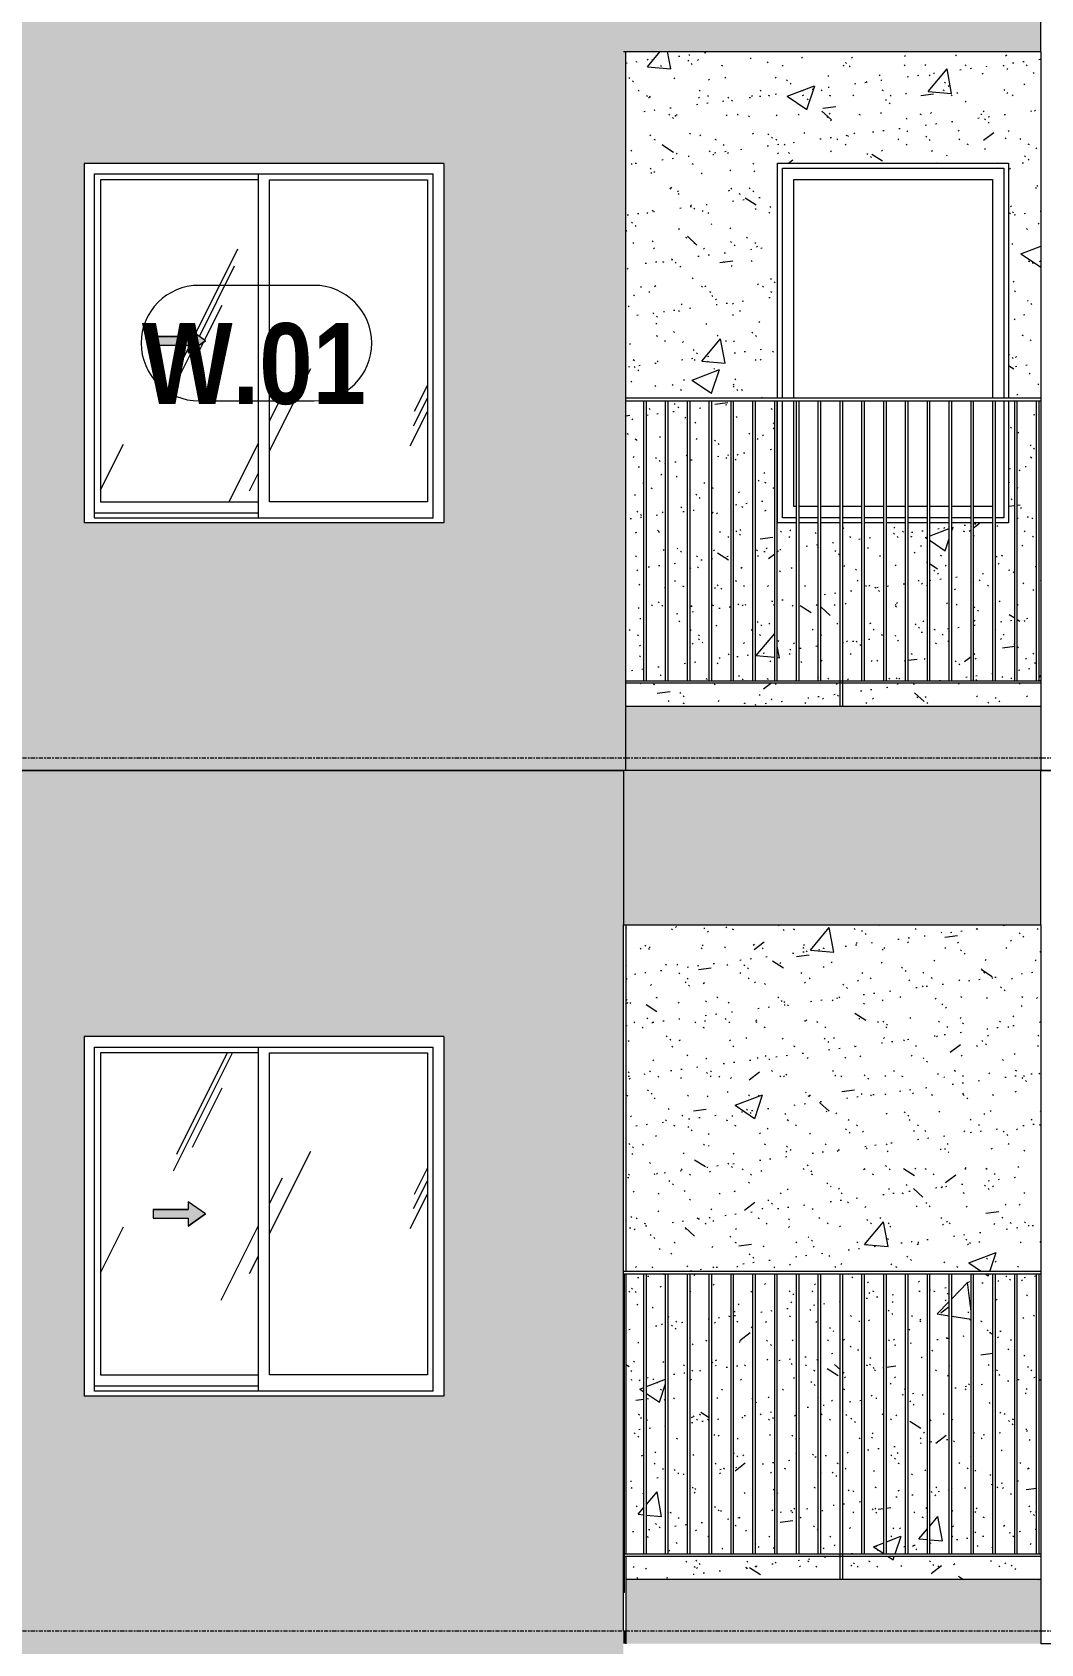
# Model space of a CAD drawing. Header units: millimetres. Extents: x 9199 to 175431, y -4466 to 35300.
# Drawn here: x 57635 to 61562, y 12350 to 18625 of the extents above; entities that cross this region are included whole.
import ezdxf

# ---------------------------------------------------------------- set-up
doc = ezdxf.new("R2010")
doc.units = ezdxf.units.MM
doc.linetypes.add('1 NÉT CALL OUT', pattern=[6, 3, -3])
doc.linetypes.add('Centre', pattern=[31.75, 6.35, -4.7625, 15.875, -4.7625])
for name, color, linetype, lineweight in [('0-1', 7, 'Continuous', 5), ('A-DETL-GENF', 92, 'Continuous', 9), ('A-DETL-GENF-1', 92, '1 NÉT CALL OUT', 9), ('A-FLOR-HRAL-1', 253, 'Continuous', 9), ('A-FLOR-LEVL-2', 51, 'Centre', 9), ('A-GLAZ', 151, 'Continuous', 9), ('A-GLAZ-1', 253, 'Continuous', 9), ('A-GLAZ-2', 7, 'Continuous', 9), ('A-GLAZ-3', 7, '1 NÉT CALL OUT', 9), ('A-GLAZ-IDEN', 152, 'Continuous', 9), ('A-WALL', 113, 'Continuous', 9), ('A-WALL-PATT', 111, 'Continuous', 9), ('A-WALL-PATT-1', 9, 'Continuous', 9), ('A-WALL-PATT-2', 111, 'Continuous', 5), ('I-WALL', 2, 'Continuous', 9), ('I-WALL-1', 7, 'Continuous', 9)]:
    doc.layers.add(name, color=color, linetype=linetype, lineweight=lineweight)
doc.styles.add('Arial_B_1', font='arialbd.ttf', dxfattribs={"width": 0.85, "height": 315})
pattern_1 = [(50, (51388.9, 1200), (1093.104, -95.634), [114.3, -1257.3]), (355, (51388.9, 1200), (-211.46, 1146.34), [91.44, -1005.84]), (100.451, (51480, 1192), (881.656, 1050.7), [97.14, -1068.54]), (46.184, (51389, 1504.8), (1626.475, -252.26), [171.45, -1885.95]), (96.636, (51524.5, 1483.8), (1424.42, 1484.57), [145.71, -1602.81]), (351.184, (51389, 1504.8), (1424.43, 1484.55), [137.16, -1508.76]), (21, (51541.3, 1428.6), (909.686, -613.59), [114.3, -1257.3]), (326, (51541.3, 1428.6), (370.81, 1105.13), [91.44, -1005.84]), (71.451, (51617.1, 1377.5), (1280.503, 491.53), [97.14, -1068.54]), (37.5, (51388.93, 1200), (18.531, 507.33), [50.292, -943.356, 50.292, -970.788, -1009.65]), (37.5, (51388.93, 1200), (18.531, 507.33), [-2014.728, 50.292, -959.358]), (7.5, (51388.93, 1200), (400.918, 601.084), [50.292, -531.876, 50.292, -920.496, -384.81]), (7.5, (51388.93, 1200), (400.918, 601.084), [-1552.956, 50.292, -334.518]), (327.5, (51049.1, 1200), (813.545, -34.374), [50.292, -330.708, 50.292, -1138.428, -1577.34]), (327.5, (51049.1, 1200), (813.545, -34.374), [-1569.72, 50.292, -1527.048]), (317.5, (50896.7, 1200), (888.775, 152.56), [50.292, -445.008, 50.292, -739.14, -1120.14]), (317.5, (50896.7, 1200), (888.775, 152.56), [-1284.73, 50.29, -1069.85])]
pattern_2 = [(37.5, (51388.93, 1200), (-4.7995, 146.8239), [5.029, -110.795, 5.029, -124.511, -123.825]), (37.5, (51388.93, 1200), (-4.7995, 146.8239), [-245.364, 5.029, -118.796]), (7.5, (51388.93, 1200), (134.8574, 215.0472), [5.029, -57.455, 5.029, -99.365, -40.005]), (7.5, (51388.93, 1200), (134.8574, 215.0472), [-166.878, 5.029, -34.976]), (327.5, (51295.21, 1200), (237.29776, 0.4316), [5.029, -33.071, 5.029, -132.131, -179.07]), (327.5, (51295.21, 1200), (237.29776, 0.4316), [-175.26, 5.029, -174.041]), (317.5, (51295.2, 1200), (229.067, 66.8792), [5.029, -14.021, 5.029, -84.887, -102.87]), (317.5, (51295.2, 1200), (229.067, 66.8792), [-108.966, 5.029, -97.841])]
pattern_3 = [(63.435, (53179.2, 1304.34), (-0.001, 1524), [532.46, -2875.3]), (63.435, (51655.2, 1304.34), (-0.001, 1524), [532.46, -2875.3]), (63.435, (53908.74, 1598.8), (-0.001, 1524), [532.46, -2875.3]), (63.435, (52384.74, 1598.8), (-0.001, 1524), [532.46, -2875.3]), (63.435, (53798.3, 1494.84), (-0.001, 1524), [532.46, -2875.3]), (63.435, (52274.3, 1494.84), (-0.001, 1524), [532.46, -2875.3]), (63.435, (53685.8, 2090.1), (-0.001, 1524), [258.8, -3148.97]), (63.435, (52161.8, 2090.1), (-0.001, 1524), [258.8, -3148.97]), (63.435, (53612.15, 1997.95), (-0.001, 1524), [532.46, -2875.3]), (63.435, (52088.15, 1997.95), (-0.001, 1524), [532.46, -2875.3]), (63.435, (53625.14, 2064.1), (-0.001, 1524), [532.46, -2875.3]), (63.435, (52101.14, 2064.1), (-0.001, 1524), [532.46, -2875.3]), (63.435, (53010.3, 1773.94), (-0.001, 1524), [532.46, -2875.3]), (63.435, (51486.3, 1773.94), (-0.001, 1524), [532.46, -2875.3]), (63.435, (53023.3, 1851.9), (-0.001, 1524), [532.46, -2875.3]), (63.435, (51499.3, 1851.9), (-0.001, 1524), [532.46, -2875.3]), (63.435, (53026.8, 1908.1), (-0.001, 1524), [532.46, -2875.3]), (63.435, (51502.8, 1908.1), (-0.001, 1524), [532.46, -2875.3])]

# ---------------------------------------------------------------- blocks, each defined once
blk = doc.blocks.new('Railing - 10mm-901206-TKCS_MẶT ĐỨNG HƯỚNG ĐÔNG')
at = {"layer": 'A-FLOR-HRAL-1'}
for p, q in [((51816.4, 5900), (51816.4, 6990)), ((51826.4, 5900), (51826.4, 6990))]:
    blk.add_line(p, q, dxfattribs=at)
blk = doc.blocks.new('Railing - 50 x 10mm-901224-TKCS_MẶT ĐỨNG HƯỚNG ĐÔNG')
at = {"layer": 'A-FLOR-HRAL-1'}
for p, q in [((52580.9, 6990), (52590.9, 6990)), ((52580.9, 5800), (52580.9, 6990)), ((52590.9, 5800), (52590.9, 6990))]:
    blk.add_line(p, q, dxfattribs=at)
blk = doc.blocks.new('Railing - 50 x 10mm-V35-TKCS_MẶT ĐỨNG HƯỚNG ĐÔNG')
at = {"layer": 'A-FLOR-HRAL-1'}
for p, q in [((59936.9, 13790), (59941.5, 13790)), ((59941.5, 12550), (59941.5, 13790)), ((59941.5, 12550), (59936.9, 12550))]:
    blk.add_line(p, q, dxfattribs=at)
blk = doc.blocks.new('Railing - Railing-1015808-TKCS_MẶT ĐỨNG HƯỚNG ĐÔNG')
at = {"layer": 'A-FLOR-HRAL-1'}
for p, q in [((59936.9, 12700), (61561.9, 12700)), ((61561.9, 12690), (59936.9, 12690))]:
    blk.add_line(p, q, dxfattribs=at)
for name, p in [('Railing - 50 x 10mm-V35-TKCS_MẶT ĐỨNG HƯỚNG ĐÔNG', (0, 0)), ('Railing - 10mm-901206-TKCS_MẶT ĐỨNG HƯỚNG ĐÔNG', (8200, 6800)), ('Railing - 10mm-901206-TKCS_MẶT ĐỨNG HƯỚNG ĐÔNG', (8284.9, 6800)), ('Railing - 10mm-901206-TKCS_MẶT ĐỨNG HƯỚNG ĐÔNG', (8369.9, 6800)), ('Railing - 10mm-901206-TKCS_MẶT ĐỨNG HƯỚNG ĐÔNG', (8454.8, 6800)), ('Railing - 10mm-901206-TKCS_MẶT ĐỨNG HƯỚNG ĐÔNG', (8539.8, 6800)), ('Railing - 10mm-901206-TKCS_MẶT ĐỨNG HƯỚNG ĐÔNG', (8624.7, 6800)), ('Railing - 10mm-901206-TKCS_MẶT ĐỨNG HƯỚNG ĐÔNG', (8709.6, 6800)), ('Railing - 10mm-901206-TKCS_MẶT ĐỨNG HƯỚNG ĐÔNG', (8794.6, 6800)), ('Railing - 10mm-901206-TKCS_MẶT ĐỨNG HƯỚNG ĐÔNG', (8879.5, 6800)), ('Railing - 50 x 10mm-901224-TKCS_MẶT ĐỨNG HƯỚNG ĐÔNG', (8200, 6800)), ('Railing - 10mm-901206-TKCS_MẶT ĐỨNG HƯỚNG ĐÔNG', (9049.4, 6800)), ('Railing - 10mm-901206-TKCS_MẶT ĐỨNG HƯỚNG ĐÔNG', (9134.3, 6800)), ('Railing - 10mm-901206-TKCS_MẶT ĐỨNG HƯỚNG ĐÔNG', (9219.3, 6800)), ('Railing - 10mm-901206-TKCS_MẶT ĐỨNG HƯỚNG ĐÔNG', (9304.2, 6800)), ('Railing - 10mm-901206-TKCS_MẶT ĐỨNG HƯỚNG ĐÔNG', (9389.2, 6800)), ('Railing - 10mm-901206-TKCS_MẶT ĐỨNG HƯỚNG ĐÔNG', (9474.1, 6800)), ('Railing - 10mm-901206-TKCS_MẶT ĐỨNG HƯỚNG ĐÔNG', (9559, 6800)), ('Railing - 10mm-901206-TKCS_MẶT ĐỨNG HƯỚNG ĐÔNG', (9644, 6800)), ('Railing - 10mm-901206-TKCS_MẶT ĐỨNG HƯỚNG ĐÔNG', (9728.9, 6800))]:
    blk.add_blockref(name, p)
blk = doc.blocks.new('Top Rail Type - Top Rail_Internal_-1015809-TKCS_MẶT ĐỨNG HƯỚNG ĐÔNG')
at = {"layer": 'A-FLOR-HRAL-1'}
for p, q in [((61561.9, 13800), (59936.9, 13800)), ((59936.9, 13790), (61561.9, 13790))]:
    blk.add_line(p, q, dxfattribs=at)
blk = doc.blocks.new('NCV_TKTC_TANG 3 - 4_rvt-1-TKCS_MẶT ĐỨNG HƯỚNG ĐÔNG')
at = {"layer": 'A-WALL-PATT-1'}
h = blk.add_hatch(dxfattribs=at)
h.set_pattern_fill('FP_2', color=256, style=0, pattern_type=2)
h.set_pattern_definition(pattern_1)
h.paths.add_polyline_path([(61551.9, 12600), (61561.9, 12600), (61561.9, 12690), (60790.9, 12690), (60790.9, 12600), (61475, 12600)])
h.paths.add_polyline_path([(59946.9, 12600), (60780.9, 12600), (60780.9, 12690), (59946.9, 12690)])
h.paths.add_polyline_path([(61555.4, 12700), (61561.9, 12700), (61561.9, 13790), (61555.4, 13790), (61555.4, 13519.5)])
h.paths.add_polyline_path([(61545.4, 12700), (61545.4, 13790), (61470.4, 13790), (61470.4, 12700)])
h.paths.add_polyline_path([(60016.4, 12700), (60016.4, 13790), (59946.9, 13790), (59946.9, 12700)])
h.paths.add_polyline_path([(60026.4, 12700), (60101.4, 12700), (60101.4, 13790), (60026.4, 13790)])
h.paths.add_polyline_path([(60621, 12700), (60696, 12700), (60696, 13790), (60621, 13790)])
h.paths.add_polyline_path([(60111.4, 12700), (60186.3, 12700), (60186.3, 13790), (60111.4, 13790)])
h.paths.add_polyline_path([(61423.7, 12700), (61460.4, 12700), (61460.4, 13790), (61385.5, 13790), (61385.5, 12700)])
h.paths.add_polyline_path([(60196.3, 12700), (60271.3, 12700), (60271.3, 13790), (60196.3, 13790)])
h.paths.add_polyline_path([(61375.5, 12700), (61375.5, 13790), (61300.5, 13790), (61300.5, 12700)])
h.paths.add_polyline_path([(60281.3, 12700), (60356.2, 12700), (60356.2, 13790), (60281.3, 13790)])
h.paths.add_polyline_path([(61290.5, 12700), (61290.5, 13790), (61215.6, 13790), (61215.6, 12700)])
h.paths.add_polyline_path([(60366.2, 12700), (60441.1, 12700), (60441.1, 13790), (60366.2, 13790)])
h.paths.add_polyline_path([(61205.6, 12700), (61205.6, 13790), (61130.7, 13790), (61130.7, 12700)])
h.paths.add_polyline_path([(60451.1, 12700), (60526.1, 12700), (60526.1, 13790), (60451.1, 13790)])
h.paths.add_polyline_path([(61120.7, 12700), (61120.7, 13790), (61045.7, 13790), (61045.7, 12700)])
h.paths.add_polyline_path([(60536.1, 12700), (60611, 12700), (60611, 13790), (60536.1, 13790)])
h.paths.add_polyline_path([(61035.7, 12700), (61035.7, 13790), (60960.8, 13790), (60960.8, 12700)])
h.paths.add_polyline_path([(60950.8, 12700), (60950.8, 13790), (60875.8, 13790), (60875.8, 12700)])
h.paths.add_polyline_path([(60706, 12700), (60780.9, 12700), (60780.9, 13790), (60706, 13790)])
h.paths.add_polyline_path([(60865.8, 12700), (60864.8, 13790), (60790.9, 13790), (60790.9, 12700)])
h.paths.add_polyline_path([(59946.9, 13800), (61561.9, 13800), (61560.6, 15150), (59946.9, 15150), (59946.9, 14639.4)])
h = blk.add_hatch(dxfattribs=at)
h.set_pattern_fill('FP_3', color=256, style=0, pattern_type=2)
h.set_pattern_definition(pattern_2)
h.paths.add_polyline_path([(61551.9, 12600), (61561.9, 12600), (61561.9, 12690), (60790.9, 12690), (60790.9, 12600), (61475, 12600)])
h.paths.add_polyline_path([(59946.9, 12600), (60780.9, 12600), (60780.9, 12690), (59946.9, 12690)])
h.paths.add_polyline_path([(61555.4, 12700), (61561.9, 12700), (61561.9, 13790), (61555.4, 13790), (61555.4, 13519.5)])
h.paths.add_polyline_path([(61545.4, 12700), (61545.4, 13790), (61470.4, 13790), (61470.4, 12700)])
h.paths.add_polyline_path([(60016.4, 12700), (60016.4, 13790), (59946.9, 13790), (59946.9, 12700)])
h.paths.add_polyline_path([(60026.4, 12700), (60101.4, 12700), (60101.4, 13790), (60026.4, 13790)])
h.paths.add_polyline_path([(60621, 12700), (60696, 12700), (60696, 13790), (60621, 13790)])
h.paths.add_polyline_path([(60111.4, 12700), (60186.3, 12700), (60186.3, 13790), (60111.4, 13790)])
h.paths.add_polyline_path([(61423.7, 12700), (61460.4, 12700), (61460.4, 13790), (61385.5, 13790), (61385.5, 12700)])
h.paths.add_polyline_path([(60196.3, 12700), (60271.3, 12700), (60271.3, 13790), (60196.3, 13790)])
h.paths.add_polyline_path([(61375.5, 12700), (61375.5, 13790), (61300.5, 13790), (61300.5, 12700)])
h.paths.add_polyline_path([(60281.3, 12700), (60356.2, 12700), (60356.2, 13790), (60281.3, 13790)])
h.paths.add_polyline_path([(61290.5, 12700), (61290.5, 13790), (61215.6, 13790), (61215.6, 12700)])
h.paths.add_polyline_path([(60366.2, 12700), (60441.1, 12700), (60441.1, 13790), (60366.2, 13790)])
h.paths.add_polyline_path([(61205.6, 12700), (61205.6, 13790), (61130.7, 13790), (61130.7, 12700)])
h.paths.add_polyline_path([(60451.1, 12700), (60526.1, 12700), (60526.1, 13790), (60451.1, 13790)])
h.paths.add_polyline_path([(61120.7, 12700), (61120.7, 13790), (61045.7, 13790), (61045.7, 12700)])
h.paths.add_polyline_path([(60536.1, 12700), (60611, 12700), (60611, 13790), (60536.1, 13790)])
h.paths.add_polyline_path([(61035.7, 12700), (61035.7, 13790), (60960.8, 13790), (60960.8, 12700)])
h.paths.add_polyline_path([(60950.8, 12700), (60950.8, 13790), (60875.8, 13790), (60875.8, 12700)])
h.paths.add_polyline_path([(60706, 12700), (60780.9, 12700), (60780.9, 13790), (60706, 13790)])
h.paths.add_polyline_path([(60865.8, 12700), (60864.8, 13790), (60790.9, 13790), (60790.9, 12700)])
h.paths.add_polyline_path([(59946.9, 13800), (61561.9, 13800), (61560.6, 15150), (59946.9, 15150), (59946.9, 14639.4)])
at = {"layer": 'I-WALL-1'}
for p, q in [((59946.9, 15150), (59946.9, 13800)), ((59946.9, 13790), (59946.9, 12700)), ((59946.9, 12690), (59946.9, 12600))]:
    blk.add_line(p, q, dxfattribs=at)
at = {"layer": 'A-FLOR-HRAL-1'}
for name in ['Top Rail Type - Top Rail_Internal_-1015809-TKCS_MẶT ĐỨNG HƯỚNG ĐÔNG', 'Railing - Railing-1015808-TKCS_MẶT ĐỨNG HƯỚNG ĐÔNG']:
    blk.add_blockref(name, (0, 0), dxfattribs=at)
blk = doc.blocks.new('M_Fixed - 900 x 1400-901191-TKCS_MẶT ĐỨNG HƯỚNG ĐÔNG')
at = {"layer": 'A-GLAZ-2'}
for p, q in [((52355.9, 7896), (53217.9, 7896)), ((52355.9, 7000), (52355.9, 7896)), ((52399.9, 7852), (53173.9, 7852)), ((52399.9, 7000), (52399.9, 7852)), ((53173.9, 7852), (53173.9, 7000)), ((53217.9, 7896), (53217.9, 7000)), ((52355.9, 6534), (52355.9, 6990)), ((52399.9, 6578), (52399.9, 6990)), ((53173.9, 6990), (53173.9, 6578)), ((53217.9, 6990), (53217.9, 6534)), ((52411, 6534), (52355.9, 6534)), ((52411, 6578), (52399.9, 6578)), ((52496, 6578), (52421, 6578)), ((52496, 6534), (52421, 6534)), ((52580.9, 6578), (52506, 6578)), ((52580.9, 6534), (52506, 6534)), ((52665.8, 6578), (52590.9, 6578)), ((52665.8, 6534), (52590.9, 6534)), ((52750.8, 6578), (52675.8, 6578)), ((52750.8, 6534), (52675.8, 6534)), ((52835.7, 6578), (52760.8, 6578)), ((52835.7, 6534), (52760.8, 6534)), ((52920.7, 6578), (52845.7, 6578)), ((52920.7, 6534), (52845.7, 6534)), ((53005.6, 6578), (52930.7, 6578)), ((53005.6, 6534), (52930.7, 6534)), ((53090.5, 6578), (53015.6, 6578)), ((53090.5, 6534), (53015.6, 6534)), ((53173.9, 6578), (53100.5, 6578)), ((53175.5, 6534), (53100.5, 6534)), ((53217.9, 6534), (53185.5, 6534))]:
    blk.add_line(p, q, dxfattribs=at)
blk = doc.blocks.new('Railing - Railing-1003139-TKCS_MẶT ĐỨNG HƯỚNG ĐÔNG')
at = {"layer": 'A-FLOR-HRAL-1'}
for p, q in [((59946.9, 16100), (61561.9, 16100)), ((61561.9, 16090), (59946.9, 16090))]:
    blk.add_line(p, q, dxfattribs=at)
for name, p in [('Railing - 10mm-901206-TKCS_MẶT ĐỨNG HƯỚNG ĐÔNG', (8200, 10200)), ('Railing - 10mm-901206-TKCS_MẶT ĐỨNG HƯỚNG ĐÔNG', (8284.9, 10200)), ('Railing - 10mm-901206-TKCS_MẶT ĐỨNG HƯỚNG ĐÔNG', (8369.9, 10200)), ('Railing - 10mm-901206-TKCS_MẶT ĐỨNG HƯỚNG ĐÔNG', (8454.8, 10200)), ('Railing - 10mm-901206-TKCS_MẶT ĐỨNG HƯỚNG ĐÔNG', (8539.8, 10200)), ('Railing - 10mm-901206-TKCS_MẶT ĐỨNG HƯỚNG ĐÔNG', (8624.7, 10200)), ('Railing - 10mm-901206-TKCS_MẶT ĐỨNG HƯỚNG ĐÔNG', (8709.6, 10200)), ('Railing - 10mm-901206-TKCS_MẶT ĐỨNG HƯỚNG ĐÔNG', (8794.6, 10200)), ('Railing - 10mm-901206-TKCS_MẶT ĐỨNG HƯỚNG ĐÔNG', (8879.5, 10200)), ('Railing - 50 x 10mm-901224-TKCS_MẶT ĐỨNG HƯỚNG ĐÔNG', (8200, 10200)), ('Railing - 10mm-901206-TKCS_MẶT ĐỨNG HƯỚNG ĐÔNG', (9049.4, 10200)), ('Railing - 10mm-901206-TKCS_MẶT ĐỨNG HƯỚNG ĐÔNG', (9134.3, 10200)), ('Railing - 10mm-901206-TKCS_MẶT ĐỨNG HƯỚNG ĐÔNG', (9219.3, 10200)), ('Railing - 10mm-901206-TKCS_MẶT ĐỨNG HƯỚNG ĐÔNG', (9304.2, 10200)), ('Railing - 10mm-901206-TKCS_MẶT ĐỨNG HƯỚNG ĐÔNG', (9389.2, 10200)), ('Railing - 10mm-901206-TKCS_MẶT ĐỨNG HƯỚNG ĐÔNG', (9474.1, 10200)), ('Railing - 10mm-901206-TKCS_MẶT ĐỨNG HƯỚNG ĐÔNG', (9559, 10200)), ('Railing - 10mm-901206-TKCS_MẶT ĐỨNG HƯỚNG ĐÔNG', (9644, 10200)), ('Railing - 10mm-901206-TKCS_MẶT ĐỨNG HƯỚNG ĐÔNG', (9728.9, 10200))]:
    blk.add_blockref(name, p)
blk = doc.blocks.new('Top Rail Type - Top Rail_Internal_-1003140-TKCS_MẶT ĐỨNG HƯỚNG ĐÔNG')
at = {"layer": 'A-FLOR-HRAL-1'}
for p, q in [((61561.9, 17200), (59946.9, 17200)), ((59946.9, 17190), (61561.9, 17190))]:
    blk.add_line(p, q, dxfattribs=at)
blk = doc.blocks.new('NCV_TKTC_TANG 5_rvt-1-TKCS_MẶT ĐỨNG HƯỚNG ĐÔNG')
at = {"layer": 'A-WALL-PATT-1'}
h = blk.add_hatch(dxfattribs=at)
h.set_pattern_fill('FP_2', color=256, style=0, pattern_type=2)
h.set_pattern_definition(pattern_1)
h.paths.add_polyline_path([(60653.3, 16000), (60780.9, 16000), (60780.9, 16090), (59946.9, 16090), (59946.9, 16000), (60049.2, 16000)])
h.paths.add_polyline_path([(61532, 16000), (61561.9, 16000), (61561.9, 16090), (60790.9, 16090), (60790.9, 16000), (61375.9, 16000)])
h.paths.add_polyline_path([(61215.6, 16100), (61290.5, 16100), (61290.5, 16715), (61215.6, 16715), (61215.6, 16136.6)])
h.paths.add_polyline_path([(60026.4, 16100), (60101.4, 16100), (60101.4, 17190), (60026.4, 17190), (60026.4, 16155.2)])
h.paths.add_polyline_path([(60111.4, 16100), (60186.3, 16100), (60186.3, 17190), (60111.4, 17190), (60111.4, 16481.3)])
h.paths.add_polyline_path([(59946.9, 16100), (60016.4, 16100), (60016.4, 17190), (59946.9, 17190), (59946.9, 16714.4)])
h.paths.add_polyline_path([(60196.3, 16100), (60271.3, 16100), (60271.3, 17190), (60196.3, 17190), (60196.3, 16215.6)])
h.paths.add_polyline_path([(60621, 16100), (60696, 16100), (60696, 16715), (60621, 16715), (60621, 16643.4)])
h.paths.add_polyline_path([(60611, 16100), (60611, 16715), (60536.9, 16715), (60536.1, 16100)])
h.paths.add_polyline_path([(60706, 16100), (60780.9, 16100), (60780.9, 16715), (60706, 16715), (60706, 16571)])
h.paths.add_polyline_path([(60526.1, 16100), (60526.1, 17190), (60451.1, 17190), (60451.1, 16100)])
h.paths.add_polyline_path([(60790.9, 16100), (60865.8, 16100), (60865.8, 16715), (60790.9, 16715), (60790.9, 16498.6)])
h.paths.add_polyline_path([(60875.8, 16100), (60950.8, 16100), (60950.8, 16715), (60875.8, 16715), (60875.8, 16426.2)])
h.paths.add_polyline_path([(60960.8, 16100), (61035.7, 16100), (61035.7, 16715), (60960.8, 16715), (60960.8, 16353.8)])
h.paths.add_polyline_path([(61045.7, 16100), (61120.7, 16100), (61120.7, 16715), (61045.7, 16715), (61045.7, 16281.4)])
h.paths.add_polyline_path([(61130.7, 16100), (61205.6, 16100), (61205.6, 16715), (61130.7, 16715), (61130.7, 16209)])
h.paths.add_polyline_path([(60441.1, 16100), (60441.1, 17190), (60366.2, 17190), (60366.2, 16100)])
h.paths.add_polyline_path([(61545.4, 16100), (61545.4, 17190), (61470.4, 17190), (61470.4, 16100), (61525.8, 16100)])
h.paths.add_polyline_path([(61300.5, 16100), (61375.5, 16100), (61375.5, 16715), (61300.5, 16715)])
h.paths.add_polyline_path([(61385.5, 16100), (61460.4, 16100), (61460.4, 17190), (61436.9, 17190), (61436.9, 16715), (61385.5, 16715)])
h.paths.add_polyline_path([(60356.2, 16100), (60356.2, 17190), (60281.3, 17190), (60281.3, 16100)])
h.paths.add_polyline_path([(61555.4, 16100), (61561.9, 16100), (61561.9, 17190), (61555.4, 17190), (61555.4, 16803.4)])
h.paths.add_polyline_path([(61436.9, 17200), (61561.9, 17200), (61561.9, 18550), (59946.9, 18550), (59946.9, 17200), (60536.9, 17200), (60536.9, 18115), (61436.9, 18115), (61436.9, 17885.4)])
h = blk.add_hatch(dxfattribs=at)
h.set_pattern_fill('FP_3', color=256, style=0, pattern_type=2)
h.set_pattern_definition(pattern_2)
h.paths.add_polyline_path([(60653.3, 16000), (60780.9, 16000), (60780.9, 16090), (59946.9, 16090), (59946.9, 16000), (60049.2, 16000)])
h.paths.add_polyline_path([(61532, 16000), (61561.9, 16000), (61561.9, 16090), (60790.9, 16090), (60790.9, 16000), (61375.9, 16000)])
h.paths.add_polyline_path([(61215.6, 16100), (61290.5, 16100), (61290.5, 16715), (61215.6, 16715), (61215.6, 16136.6)])
h.paths.add_polyline_path([(60026.4, 16100), (60101.4, 16100), (60101.4, 17190), (60026.4, 17190), (60026.4, 16155.2)])
h.paths.add_polyline_path([(60111.4, 16100), (60186.3, 16100), (60186.3, 17190), (60111.4, 17190), (60111.4, 16481.3)])
h.paths.add_polyline_path([(59946.9, 16100), (60016.4, 16100), (60016.4, 17190), (59946.9, 17190), (59946.9, 16714.4)])
h.paths.add_polyline_path([(60196.3, 16100), (60271.3, 16100), (60271.3, 17190), (60196.3, 17190), (60196.3, 16215.6)])
h.paths.add_polyline_path([(60621, 16100), (60696, 16100), (60696, 16715), (60621, 16715), (60621, 16643.4)])
h.paths.add_polyline_path([(60611, 16100), (60611, 16715), (60536.9, 16715), (60536.1, 16100)])
h.paths.add_polyline_path([(60706, 16100), (60780.9, 16100), (60780.9, 16715), (60706, 16715), (60706, 16571)])
h.paths.add_polyline_path([(60526.1, 16100), (60526.1, 17190), (60451.1, 17190), (60451.1, 16100)])
h.paths.add_polyline_path([(60790.9, 16100), (60865.8, 16100), (60865.8, 16715), (60790.9, 16715), (60790.9, 16498.6)])
h.paths.add_polyline_path([(60875.8, 16100), (60950.8, 16100), (60950.8, 16715), (60875.8, 16715), (60875.8, 16426.2)])
h.paths.add_polyline_path([(60960.8, 16100), (61035.7, 16100), (61035.7, 16715), (60960.8, 16715), (60960.8, 16353.8)])
h.paths.add_polyline_path([(61045.7, 16100), (61120.7, 16100), (61120.7, 16715), (61045.7, 16715), (61045.7, 16281.4)])
h.paths.add_polyline_path([(61130.7, 16100), (61205.6, 16100), (61205.6, 16715), (61130.7, 16715), (61130.7, 16209)])
h.paths.add_polyline_path([(60441.1, 16100), (60441.1, 17190), (60366.2, 17190), (60366.2, 16100)])
h.paths.add_polyline_path([(61545.4, 16100), (61545.4, 17190), (61470.4, 17190), (61470.4, 16100), (61525.8, 16100)])
h.paths.add_polyline_path([(61300.5, 16100), (61375.5, 16100), (61375.5, 16715), (61300.5, 16715)])
h.paths.add_polyline_path([(61385.5, 16100), (61460.4, 16100), (61460.4, 17190), (61436.9, 17190), (61436.9, 16715), (61385.5, 16715)])
h.paths.add_polyline_path([(60356.2, 16100), (60356.2, 17190), (60281.3, 17190), (60281.3, 16100)])
h.paths.add_polyline_path([(61555.4, 16100), (61561.9, 16100), (61561.9, 17190), (61555.4, 17190), (61555.4, 16803.4)])
h.paths.add_polyline_path([(61436.9, 17200), (61561.9, 17200), (61561.9, 18550), (59946.9, 18550), (59946.9, 17200), (60536.9, 17200), (60536.9, 18115), (61436.9, 18115), (61436.9, 17885.4)])
at = {"layer": 'I-WALL-1'}
for p, q in [((60536.9, 17200), (60536.9, 18115)), ((60536.9, 18115), (61436.9, 18115)), ((61436.9, 18115), (61436.9, 17200)), ((60536.9, 16715), (60536.9, 17190)), ((61436.9, 17190), (61436.9, 16715)), ((60611, 16715), (60536.9, 16715)), ((60696, 16715), (60621, 16715)), ((60780.9, 16715), (60706, 16715)), ((60865.8, 16715), (60790.9, 16715)), ((60950.8, 16715), (60875.8, 16715)), ((61035.7, 16715), (60960.8, 16715)), ((61120.7, 16715), (61045.7, 16715)), ((61205.6, 16715), (61130.7, 16715)), ((61290.5, 16715), (61215.6, 16715)), ((61375.5, 16715), (61300.5, 16715)), ((61436.9, 16715), (61385.5, 16715))]:
    blk.add_line(p, q, dxfattribs=at)
at = {"layer": 'A-FLOR-HRAL-1'}
for name in ['Top Rail Type - Top Rail_Internal_-1003140-TKCS_MẶT ĐỨNG HƯỚNG ĐÔNG', 'Railing - Railing-1003139-TKCS_MẶT ĐỨNG HƯỚNG ĐÔNG']:
    blk.add_blockref(name, (0, 0), dxfattribs=at)
at = {"layer": 'A-GLAZ-1'}
blk.add_blockref('M_Fixed - 900 x 1400-901191-TKCS_MẶT ĐỨNG HƯỚNG ĐÔNG', (8200, 10200), dxfattribs=at)
blk = doc.blocks.new('1_FAMILY RVT - W01-WxH 1400x1400xmm-V74-TKCS_MẶT ĐỨNG HƯỚNG ĐÔNG')
at = {"layer": 'A-DETL-GENF-1'}
blk.add_hatch(color=256, dxfattribs=at).paths.add_polyline_path([(58241.9, 17376.5), (58309.6, 17423.9), (58241.9, 17471.4), (58241.9, 17440.9), (58106.4, 17440.9), (58106.4, 17407), (58241.9, 17407)])
at = {"layer": 'A-GLAZ'}
h = blk.add_hatch(dxfattribs=at)
h.set_pattern_fill('FP_1', color=256, style=0, pattern_type=2)
h.set_pattern_definition(pattern_3)
h.paths.add_polyline_path([(58515.1, 16797), (58515.1, 18050.9), (57900.9, 18050.9), (57900.9, 16797)])
h.paths.add_polyline_path([(58241.9, 17376.5), (58241.9, 17407), (58106.4, 17407), (58106.4, 17440.9), (58241.9, 17440.9), (58241.9, 17471.4), (58309.6, 17423.9), (58285.4, 17407)])
h = blk.add_hatch(dxfattribs=at)
h.set_pattern_fill('FP_1', color=256, style=0, pattern_type=2)
h.set_pattern_definition(pattern_3)
h.paths.add_polyline_path([(59173.9, 16797), (59173.9, 18050.9), (58559.6, 18050.9), (58559.6, 16797)])
at = {"layer": 'A-DETL-GENF'}
for p, q in [((58241.9, 17471.4), (58241.9, 17440.9)), ((58309.6, 17423.9), (58241.9, 17471.4)), ((58309.6, 17423.9), (58241.9, 17471.4)), ((58241.9, 17471.4), (58241.9, 17440.9)), ((58106.4, 17440.9), (58106.4, 17407)), ((58106.4, 17440.9), (58241.9, 17440.9)), ((58241.9, 17440.9), (58106.4, 17440.9)), ((58106.4, 17440.9), (58106.4, 17407)), ((58106.4, 17407), (58241.9, 17407)), ((58106.4, 17407), (58241.9, 17407)), ((58309.6, 17423.9), (58241.9, 17376.5)), ((58241.9, 17376.5), (58309.6, 17423.9)), ((58241.9, 17407), (58241.9, 17376.5)), ((58241.9, 17407), (58241.9, 17376.5))]:
    blk.add_line(p, q, dxfattribs=at)
at = {"layer": 'A-GLAZ'}
for p, q in [((59237.4, 18114.4), (57837.4, 18114.4)), ((57837.4, 18114.4), (57837.4, 16714.4)), ((57878.3, 18073.5), (59196.4, 18073.5)), ((57878.3, 16733.5), (57878.3, 18073.5)), ((58515.1, 18073.5), (58515.1, 16733.5)), ((59196.4, 16733.5), (59196.4, 18073.5)), ((59237.4, 18114.4), (59237.4, 16714.4)), ((57900.9, 18050.9), (57900.9, 16797)), ((58515.1, 18050.9), (57900.9, 18050.9)), ((58559.6, 16797), (58559.6, 18050.9)), ((58559.6, 18050.9), (59173.9, 18050.9)), ((59173.9, 18050.9), (59173.9, 16797)), ((57900.9, 16797), (58515.1, 16797)), ((59173.9, 16797), (58559.6, 16797)), ((59237.4, 16714.4), (57837.4, 16714.4)), ((58515.1, 16752.5), (57878.3, 16752.5)), ((58515.1, 16752.5), (57878.3, 16752.5)), ((59196.4, 16733.5), (57878.3, 16733.5))]:
    blk.add_line(p, q, dxfattribs=at)
blk = doc.blocks.new('1_FAMILY RVT - W01-WxH 1400x1400xmm-V105-TKCS_MẶT ĐỨNG HƯỚNG ĐÔNG')
at = {"layer": 'A-DETL-GENF-1'}
blk.add_hatch(color=256, dxfattribs=at).paths.add_polyline_path([(58241.9, 13976.5), (58309.6, 14023.9), (58241.9, 14071.4), (58241.9, 14040.9), (58106.4, 14040.9), (58106.4, 14007), (58241.9, 14007)])
at = {"layer": 'A-GLAZ'}
h = blk.add_hatch(dxfattribs=at)
h.set_pattern_fill('FP_1', color=256, style=0, pattern_type=2)
h.set_pattern_definition(pattern_3)
h.paths.add_polyline_path([(58515.1, 13397), (58515.1, 14650.9), (57900.9, 14650.9), (57900.9, 13397)])
h.paths.add_polyline_path([(58241.9, 13976.5), (58241.9, 14007), (58106.4, 14007), (58106.4, 14040.9), (58241.9, 14040.9), (58241.9, 14071.4), (58309.6, 14023.9), (58285.4, 14007)])
h = blk.add_hatch(dxfattribs=at)
h.set_pattern_fill('FP_1', color=256, style=0, pattern_type=2)
h.set_pattern_definition(pattern_3)
h.paths.add_polyline_path([(59173.9, 13397), (59173.9, 14650.9), (58559.6, 14650.9), (58559.6, 13397)])
at = {"layer": 'A-DETL-GENF'}
for p, q in [((58241.9, 14071.4), (58241.9, 14040.9)), ((58309.6, 14023.9), (58241.9, 14071.4)), ((58309.6, 14023.9), (58241.9, 14071.4)), ((58241.9, 14071.4), (58241.9, 14040.9)), ((58106.4, 14040.9), (58106.4, 14007)), ((58106.4, 14040.9), (58241.9, 14040.9)), ((58241.9, 14040.9), (58106.4, 14040.9)), ((58106.4, 14040.9), (58106.4, 14007)), ((58106.4, 14007), (58241.9, 14007)), ((58106.4, 14007), (58241.9, 14007)), ((58309.6, 14023.9), (58241.9, 13976.5)), ((58241.9, 13976.5), (58309.6, 14023.9)), ((58241.9, 14007), (58241.9, 13976.5)), ((58241.9, 14007), (58241.9, 13976.5))]:
    blk.add_line(p, q, dxfattribs=at)
at = {"layer": 'A-GLAZ'}
for p, q in [((59237.4, 14714.4), (57837.4, 14714.4)), ((57837.4, 14714.4), (57837.4, 13314.4)), ((59237.4, 14714.4), (59237.4, 13314.4)), ((57878.3, 14673.5), (59196.4, 14673.5)), ((57878.3, 13333.5), (57878.3, 14673.5)), ((57900.9, 14650.9), (57900.9, 13397)), ((58515.1, 14650.9), (57900.9, 14650.9)), ((58515.1, 14673.5), (58515.1, 13333.5)), ((58559.6, 13397), (58559.6, 14650.9)), ((58559.6, 14650.9), (59173.9, 14650.9)), ((59173.9, 14650.9), (59173.9, 13397)), ((59196.4, 13333.5), (59196.4, 14673.5)), ((57900.9, 13397), (58515.1, 13397)), ((59173.9, 13397), (58559.6, 13397)), ((59237.4, 13314.4), (57837.4, 13314.4)), ((58515.1, 13352.5), (57878.3, 13352.5)), ((58515.1, 13352.5), (57878.3, 13352.5)), ((59196.4, 13333.5), (57878.3, 13333.5))]:
    blk.add_line(p, q, dxfattribs=at)
blk = doc.blocks.new('SSA-WINDOW TAG - 10-2062020-TKCS_MẶT ĐỨNG HƯỚNG ĐÔNG')
at = {"layer": 'A-GLAZ-IDEN'}
for p, q in [((75129.8, 10839.4), (74682.2, 10839.4)), ((74682.2, 10389.4), (75129.8, 10389.4))]:
    blk.add_line(p, q, dxfattribs=at)
for centre, start, end in [((74682.2, 10614.4), 90, 270), ((75129.8, 10614.4), 270, 90)]:
    blk.add_arc(centre, 225, start, end, dxfattribs=at)

msp = doc.modelspace()

# ---------------------------------------------------------------- hatches: boundary and pattern name
at = {"layer": 'A-WALL-PATT'}
for points in [[(59946.9, 15750), (61561.9, 15750), (61561.9, 16000), (59946.9, 16000)], [(59946.9, 12350), (61561.9, 12350), (61561.9, 12600), (59946.9, 12600), (59946.9, 12400)]]:
    msp.add_hatch(color=256, dxfattribs=at).paths.add_polyline_path(points)
at = {"layer": 'A-WALL-PATT-2'}
h = msp.add_hatch(color=256, dxfattribs=at)
h.paths.add_polyline_path([(56836.9, 15750), (59946.9, 15750), (59946.9, 18550), (59936.9, 18550), (59936.9, 19150), (56836.9, 19150), (56836.9, 16803.4)])
h.paths.add_polyline_path([(59196.4, 16714.4), (57837.4, 16714.4), (57837.4, 18114.4), (59237.4, 18114.4), (59237.4, 16714.4)])
for points in [[(61561.9, 18550), (61561.9, 19150), (59936.9, 19150), (59936.9, 18550)], [(59936.9, 15150), (61561.9, 15150), (61561.9, 15750), (59936.9, 15750), (59936.9, 15721.4)], [(59946.9, 12350), (59946.9, 12400), (59936.9, 12400), (59936.9, 12350)]]:
    msp.add_hatch(color=256, dxfattribs=at).paths.add_polyline_path(points)
h = msp.add_hatch(color=256, dxfattribs=at)
h.paths.add_polyline_path([(56836.9, 12350), (59936.9, 12350), (59936.9, 15750), (56836.9, 15750), (56836.9, 12475.3)])
h.paths.add_polyline_path([(59237.4, 13314.4), (57837.4, 13314.4), (57837.4, 14714.4), (59237.4, 14714.4), (59237.4, 13333.5)])
h = msp.add_hatch(color=256, dxfattribs=at)
h.paths.add_polyline_path([(56836.9, 8950), (59936.9, 8950), (59936.9, 9000), (59946.9, 9000), (59946.9, 11750), (59936.9, 11750), (59936.9, 12350), (56836.9, 12350), (56836.9, 9229.3)])
h.paths.add_polyline_path([(59237.4, 9914.4), (57837.4, 9914.4), (57837.4, 11314.4), (59237.4, 11314.4), (59237.4, 9933.5)])

# ---------------------------------------------------------------- linework, layer by layer
at = {"layer": 'A-FLOR-LEVL-2'}
for p, q in [((9199.1, 15800), (84597.8, 15800)), ((9199.1, 12400), (84597.8, 12400))]:
    msp.add_line(p, q, dxfattribs=at)
at = {"layer": 'A-WALL'}
for p, q in [((59946.9, 15750), (59946.9, 18550)), ((61561.9, 18550), (61561.9, 15750)), ((53361.9, 15750), (59936.9, 15750)), ((59936.9, 15750), (53361.9, 15750)), ((61561.9, 15750), (68136.9, 15750)), ((68136.9, 15750), (61561.9, 15750)), ((59936.9, 12400), (59936.9, 15150)), ((61561.9, 15150), (61561.9, 12350)), ((68136.9, 12350), (61561.9, 12350))]:
    msp.add_line(p, q, dxfattribs=at)
at = {"layer": 'I-WALL'}
for p, q in [((61561.9, 18550), (61561.9, 19150)), ((59936.9, 18550), (61561.9, 18550)), ((61561.9, 16000), (59946.9, 16000)), ((61561.9, 15750), (59936.9, 15750)), ((59936.9, 15750), (59936.9, 15150)), ((61561.9, 15150), (61561.9, 15750)), ((59936.9, 15150), (61561.9, 15150)), ((61561.9, 12600), (59946.9, 12600)), ((59946.9, 12600), (59946.9, 12350)), ((59936.9, 12400), (59946.9, 12400))]:
    msp.add_line(p, q, dxfattribs=at)

# ---------------------------------------------------------------- block references
at = {"layer": '0-1'}
for name in ['NCV_TKTC_TANG 5_rvt-1-TKCS_MẶT ĐỨNG HƯỚNG ĐÔNG', 'NCV_TKTC_TANG 3 - 4_rvt-1-TKCS_MẶT ĐỨNG HƯỚNG ĐÔNG']:
    msp.add_blockref(name, (0, 0), dxfattribs=at)
at = {"layer": 'A-GLAZ-3'}
for name in ['1_FAMILY RVT - W01-WxH 1400x1400xmm-V74-TKCS_MẶT ĐỨNG HƯỚNG ĐÔNG', '1_FAMILY RVT - W01-WxH 1400x1400xmm-V105-TKCS_MẶT ĐỨNG HƯỚNG ĐÔNG']:
    msp.add_blockref(name, (0, 0), dxfattribs=at)
at = {"layer": 'A-GLAZ-IDEN'}
msp.add_blockref('SSA-WINDOW TAG - 10-2062020-TKCS_MẶT ĐỨNG HƯỚNG ĐÔNG', (-16397.9, 6800), dxfattribs=at)

# ---------------------------------------------------------------- texts
at = {"layer": 'A-GLAZ-IDEN', "insert": (58498.7, 17332.5), "char_height": 315, "width": 902.7, "attachment_point": 5, "line_spacing_factor": 0.936439, "style": 'Arial_B_1'}
msp.add_mtext('\\pt6.3756,12.7512,19.12365,25.49925,31.87485,38.25045,44.62605,50.9985,57.3741,63.7497,70.1253,76.5009,82.8765,89.24895,95.62455,102.00015,108.37575,114.75135,121.1238,127.4994,133.875,140.2506,146.6262,152.99865,159.37425,165.74985,172.12545,178.50105,184.8735,191.2491,197.6247,204.0003;W.01', dxfattribs=at)

doc.saveas('drawing.dxf')
